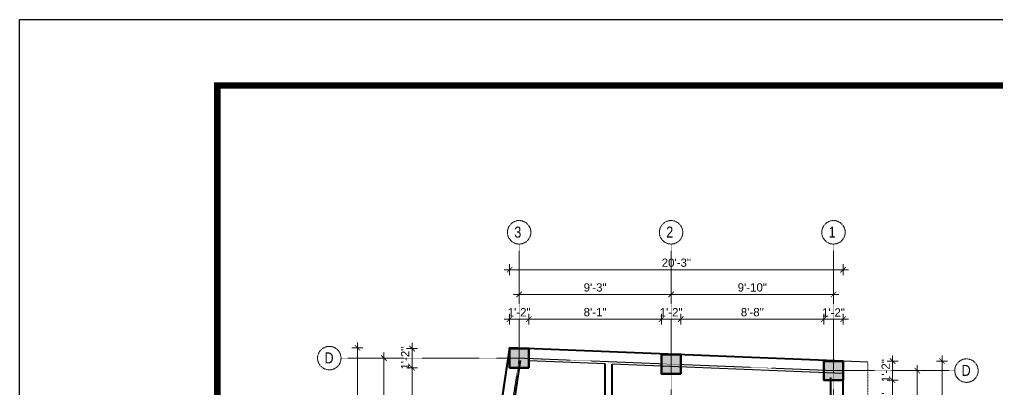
# Model space of a CAD drawing. Header units: inches. Extents: x 135267 to 147066, y -21506 to -19082.
# Drawn here: x 137851 to 138563, y -19398 to -19129 of the extents above; entities that cross this region are included whole.
import ezdxf

# ---------------------------------------------------------------- set-up
doc = ezdxf.new("R2010")
doc.units = ezdxf.units.IN
doc.header["$LTSCALE"] = 0.5
doc.header["$MEASUREMENT"] = 0
doc.header["$PDMODE"] = 66
doc.linetypes.add('CENTER', pattern=[2, 1.25, -0.25, 0.25, -0.25])
doc.linetypes.add('HIDDEN', pattern=[0.375, 0.25, -0.125])
for name, color, linetype, lineweight in [('Annotations-Bold.w', 177, 'Continuous', 13), ('C-COLUMN', 1, 'Continuous', 50), ('DIM 1-100', 4, 'Continuous', 13), ('HACTH', 253, 'Continuous', 9), ('Toilet', 7, 'Continuous', 25), ('wall', 1, 'Continuous', 40)]:
    doc.layers.add(name, color=color, linetype=linetype, lineweight=lineweight)
doc.styles.add('ARAIL', font='ARIALN.TTF')
doc.styles.get("Standard").update_dxf_attribs({"font": 'arial.ttf'})
doc.dimstyles.new('1 by 96', dxfattribs={"dimtxt": 6, "dimasz": 4, "dimexe": 4, "dimexo": 4, "dimgap": 2, "dimtad": 1, "dimdec": 0, "dimzin": 0, "dimdsep": 46, "dimlunit": 4, "dimtxsty": 'Standard', "dimblk": 'ARCHTICK', "dimcen": 0, "dimdle": 4, "dimadec": 0, "dimazin": 0, "dimtfac": 1, "dimtdec": 0, "dimtix": 1, "dimtofl": 0, "dimtmove": 1, "dimatfit": 3, "dimldrblk": 'ARCHTICK', "dimfxl": 4, "dimfxlon": 1, "dimtolj": 1, "dimtzin": 0, "dimlwd": -1, "dimlwe": -1, "dimarcsym": 0})

# ---------------------------------------------------------------- blocks, each defined once
blk = doc.blocks.new('_ArchTick')
at = {"color": 0, "linetype": 'ByBlock', "const_width": 0.15}
blk.add_lwpolyline([(-0.5, -0.5), (0.5, 0.5)], dxfattribs=at)
blk = doc.blocks.new('*D719')
at = {"layer": 'Defpoints', "color": 0, "transparency": 16777216}
for p in [(138137, -19382.06), (138207.96, -19382.06), (138186.35, -19511.12)]:
    blk.add_point(p, dxfattribs=at)
at = {"layer": 'DIM 1-100', "color": 0, "transparency": 16777216}
for p, q in [((138141, -19382.06), (138133, -19382.06)), ((138137, -19515.12), (138137, -19378.06)), ((138141, -19511.12), (138133, -19511.12))]:
    blk.add_line(p, q, dxfattribs=at)
at = {"layer": 'DIM 1-100', "color": 0, "transparency": 16777216, "xscale": 4, "yscale": 4, "zscale": 4}
for p, rotation in [((138137, -19382.06), 90), ((138137, -19511.12), 270)]:
    blk.add_blockref('_ArchTick', p, dxfattribs=dict(at, rotation=rotation))
at = {"layer": 'DIM 1-100', "color": 0, "transparency": 16777216, "insert": (138131.94, -19446.59), "char_height": 6, "attachment_point": 5, "rotation": 90}
blk.add_mtext('\\A1;10\'-9"', dxfattribs=at)
blk = doc.blocks.new('*D720')
at = {"layer": 'Defpoints', "color": 0, "transparency": 16777216}
for p in [(138137, -19368.06), (138207.96, -19368.06), (138207.96, -19382.06)]:
    blk.add_point(p, dxfattribs=at)
at = {"layer": 'DIM 1-100', "color": 0, "transparency": 16777216}
for p, q in [((138141, -19368.06), (138133, -19368.06)), ((138137, -19386.06), (138137, -19364.06)), ((138141, -19382.06), (138133, -19382.06))]:
    blk.add_line(p, q, dxfattribs=at)
at = {"layer": 'DIM 1-100', "color": 0, "transparency": 16777216, "xscale": 4, "yscale": 4, "zscale": 4}
for p, rotation in [((138137, -19368.06), 90), ((138137, -19382.06), 270)]:
    blk.add_blockref('_ArchTick', p, dxfattribs=dict(at, rotation=rotation))
at = {"layer": 'DIM 1-100', "color": 0, "transparency": 16777216, "insert": (138131.99, -19375.06), "char_height": 6, "attachment_point": 5, "rotation": 90}
blk.add_mtext('\\A1;1\'-2"', dxfattribs=at)
blk = doc.blocks.new('*D705')
at = {"layer": 'Defpoints', "color": 0, "transparency": 16777216}
for p in [(138214.96, -19375.06), (138116.53, -19518.12), (138193.35, -19518.12)]:
    blk.add_point(p, dxfattribs=at)
at = {"layer": 'DIM 1-100', "color": 0, "transparency": 16777216}
for p, q in [((138120.53, -19375.06), (138112.53, -19375.06)), ((138116.53, -19371.06), (138116.53, -19522.12)), ((138120.53, -19518.12), (138112.53, -19518.12))]:
    blk.add_line(p, q, dxfattribs=at)
at = {"layer": 'DIM 1-100', "color": 0, "transparency": 16777216, "xscale": 4, "yscale": 4, "zscale": 4}
for p, rotation in [((138116.53, -19375.06), 90), ((138116.53, -19518.12), 270)]:
    blk.add_blockref('_ArchTick', p, dxfattribs=dict(at, rotation=rotation))
at = {"layer": 'DIM 1-100', "color": 0, "transparency": 16777216, "insert": (138111.52, -19446.59), "char_height": 6, "attachment_point": 5, "rotation": 90}
blk.add_mtext('\\A1;11\'-11"', dxfattribs=at)
blk = doc.blocks.new('*D708')
at = {"layer": 'Defpoints', "color": 0, "transparency": 16777216}
for p in [(138097.28, -19367.59), (138208.02, -19367.59), (138149.49, -19769.27)]:
    blk.add_point(p, dxfattribs=at)
at = {"layer": 'DIM 1-100', "color": 0, "transparency": 16777216}
for p, q in [((138101.28, -19367.59), (138093.28, -19367.59)), ((138097.28, -19773.27), (138097.28, -19363.59)), ((138101.28, -19769.27), (138093.28, -19769.27))]:
    blk.add_line(p, q, dxfattribs=at)
at = {"layer": 'DIM 1-100', "color": 0, "transparency": 16777216, "xscale": 4, "yscale": 4, "zscale": 4}
for p, rotation in [((138097.28, -19367.59), 90), ((138097.28, -19769.27), 270)]:
    blk.add_blockref('_ArchTick', p, dxfattribs=dict(at, rotation=rotation))
at = {"layer": 'DIM 1-100', "color": 0, "transparency": 16777216, "insert": (138092.22, -19568.43), "char_height": 6, "attachment_point": 5, "rotation": 90}
blk.add_mtext('\\A1;33\'-6"', dxfattribs=at)
blk = doc.blocks.new('*D709')
at = {"layer": 'Defpoints', "color": 0, "transparency": 16777216}
for p in [(138221.96, -19346.72), (138207.96, -19368.06), (138221.96, -19368.06)]:
    blk.add_point(p, dxfattribs=at)
at = {"layer": 'DIM 1-100', "color": 0, "transparency": 16777216}
for p, q in [((138203.96, -19346.72), (138225.96, -19346.72)), ((138207.96, -19350.72), (138207.96, -19342.72)), ((138221.96, -19350.72), (138221.96, -19342.72))]:
    blk.add_line(p, q, dxfattribs=at)
at = {"layer": 'DIM 1-100', "color": 0, "transparency": 16777216, "xscale": 4, "yscale": 4, "zscale": 4, "rotation": 180}
blk.add_blockref('_ArchTick', (138207.96, -19346.72), dxfattribs=at)
at = {"layer": 'DIM 1-100', "color": 0, "transparency": 16777216, "xscale": 4, "yscale": 4, "zscale": 4}
blk.add_blockref('_ArchTick', (138221.96, -19346.72), dxfattribs=at)
at = {"layer": 'DIM 1-100', "color": 0, "transparency": 16777216, "insert": (138214.96, -19341.71), "char_height": 6, "attachment_point": 5}
blk.add_mtext('\\A1;1\'-2"', dxfattribs=at)
blk = doc.blocks.new('*D710')
at = {"layer": 'Defpoints', "color": 0, "transparency": 16777216}
for p in [(138318.56, -19346.72), (138221.96, -19368.06), (138318.56, -19372.5)]:
    blk.add_point(p, dxfattribs=at)
at = {"layer": 'DIM 1-100', "color": 0, "transparency": 16777216}
for p, q in [((138217.96, -19346.72), (138322.56, -19346.72)), ((138221.96, -19350.72), (138221.96, -19342.72)), ((138318.56, -19350.72), (138318.56, -19342.72))]:
    blk.add_line(p, q, dxfattribs=at)
at = {"layer": 'DIM 1-100', "color": 0, "transparency": 16777216, "xscale": 4, "yscale": 4, "zscale": 4, "rotation": 180}
blk.add_blockref('_ArchTick', (138221.96, -19346.72), dxfattribs=at)
at = {"layer": 'DIM 1-100', "color": 0, "transparency": 16777216, "xscale": 4, "yscale": 4, "zscale": 4}
blk.add_blockref('_ArchTick', (138318.56, -19346.72), dxfattribs=at)
at = {"layer": 'DIM 1-100', "color": 0, "transparency": 16777216, "insert": (138270.26, -19341.66), "char_height": 6, "attachment_point": 5}
blk.add_mtext('\\A1;8\'-1"', dxfattribs=at)
blk = doc.blocks.new('*D711')
at = {"layer": 'Defpoints', "color": 0, "transparency": 16777216}
for p in [(138332.56, -19346.72), (138318.56, -19372.5), (138332.56, -19372.5)]:
    blk.add_point(p, dxfattribs=at)
at = {"layer": 'DIM 1-100', "color": 0, "transparency": 16777216}
for p, q in [((138314.56, -19346.72), (138336.56, -19346.72)), ((138318.56, -19350.72), (138318.56, -19342.72)), ((138332.56, -19350.72), (138332.56, -19342.72))]:
    blk.add_line(p, q, dxfattribs=at)
at = {"layer": 'DIM 1-100', "color": 0, "transparency": 16777216, "xscale": 4, "yscale": 4, "zscale": 4, "rotation": 180}
blk.add_blockref('_ArchTick', (138318.56, -19346.72), dxfattribs=at)
at = {"layer": 'DIM 1-100', "color": 0, "transparency": 16777216, "xscale": 4, "yscale": 4, "zscale": 4}
blk.add_blockref('_ArchTick', (138332.56, -19346.72), dxfattribs=at)
at = {"layer": 'DIM 1-100', "color": 0, "transparency": 16777216, "insert": (138325.56, -19341.71), "char_height": 6, "attachment_point": 5}
blk.add_mtext('\\A1;1\'-2"', dxfattribs=at)
blk = doc.blocks.new('*D712')
at = {"layer": 'Defpoints', "color": 0, "transparency": 16777216}
for p in [(138436.79, -19346.72), (138332.56, -19372.5), (138436.79, -19377.17)]:
    blk.add_point(p, dxfattribs=at)
at = {"layer": 'DIM 1-100', "color": 0, "transparency": 16777216}
for p, q in [((138328.56, -19346.72), (138440.79, -19346.72)), ((138332.56, -19350.72), (138332.56, -19342.72)), ((138436.79, -19350.72), (138436.79, -19342.72))]:
    blk.add_line(p, q, dxfattribs=at)
at = {"layer": 'DIM 1-100', "color": 0, "transparency": 16777216, "xscale": 4, "yscale": 4, "zscale": 4, "rotation": 180}
blk.add_blockref('_ArchTick', (138332.56, -19346.72), dxfattribs=at)
at = {"layer": 'DIM 1-100', "color": 0, "transparency": 16777216, "xscale": 4, "yscale": 4, "zscale": 4}
blk.add_blockref('_ArchTick', (138436.79, -19346.72), dxfattribs=at)
at = {"layer": 'DIM 1-100', "color": 0, "transparency": 16777216, "insert": (138384.67, -19341.66), "char_height": 6, "attachment_point": 5}
blk.add_mtext('\\A1;8\'-8"', dxfattribs=at)
blk = doc.blocks.new('*D713')
at = {"layer": 'Defpoints', "color": 0, "transparency": 16777216}
for p in [(138450.79, -19346.72), (138436.79, -19377.17), (138450.79, -19377.17)]:
    blk.add_point(p, dxfattribs=at)
at = {"layer": 'DIM 1-100', "color": 0, "transparency": 16777216}
for p, q in [((138432.79, -19346.72), (138454.79, -19346.72)), ((138436.79, -19350.72), (138436.79, -19342.72)), ((138450.79, -19350.72), (138450.79, -19342.72))]:
    blk.add_line(p, q, dxfattribs=at)
at = {"layer": 'DIM 1-100', "color": 0, "transparency": 16777216, "xscale": 4, "yscale": 4, "zscale": 4, "rotation": 180}
blk.add_blockref('_ArchTick', (138436.79, -19346.72), dxfattribs=at)
at = {"layer": 'DIM 1-100', "color": 0, "transparency": 16777216, "xscale": 4, "yscale": 4, "zscale": 4}
blk.add_blockref('_ArchTick', (138450.79, -19346.72), dxfattribs=at)
at = {"layer": 'DIM 1-100', "color": 0, "transparency": 16777216, "insert": (138443.79, -19341.84), "char_height": 6, "attachment_point": 5}
blk.add_mtext('\\A1;1\'-2"', dxfattribs=at)
blk = doc.blocks.new('*D721')
at = {"layer": 'Defpoints', "color": 0, "transparency": 16777216}
for p in [(138450.79, -19377.17), (138450.79, -19391.17), (138486.79, -19391.17)]:
    blk.add_point(p, dxfattribs=at)
at = {"layer": 'DIM 1-100', "color": 0, "transparency": 16777216}
for p, q in [((138482.79, -19377.17), (138490.79, -19377.17)), ((138486.79, -19373.17), (138486.79, -19395.17)), ((138482.79, -19391.17), (138490.79, -19391.17))]:
    blk.add_line(p, q, dxfattribs=at)
at = {"layer": 'DIM 1-100', "color": 0, "transparency": 16777216, "xscale": 4, "yscale": 4, "zscale": 4}
for p, rotation in [((138486.79, -19377.17), 90), ((138486.79, -19391.17), 270)]:
    blk.add_blockref('_ArchTick', p, dxfattribs=dict(at, rotation=rotation))
at = {"layer": 'DIM 1-100', "color": 0, "transparency": 16777216, "insert": (138481.77, -19384.17), "char_height": 6, "attachment_point": 5, "rotation": 90}
blk.add_mtext('\\A1;1\'-2"', dxfattribs=at)
blk = doc.blocks.new('*D722')
at = {"layer": 'Defpoints', "color": 0, "transparency": 16777216}
for p in [(138450.79, -19391.17), (138450.79, -19415.14), (138486.79, -19415.14)]:
    blk.add_point(p, dxfattribs=at)
at = {"layer": 'DIM 1-100', "color": 0, "transparency": 16777216}
for p, q in [((138482.79, -19391.17), (138490.79, -19391.17)), ((138486.79, -19387.17), (138486.79, -19419.14)), ((138482.79, -19415.14), (138490.79, -19415.14))]:
    blk.add_line(p, q, dxfattribs=at)
at = {"layer": 'DIM 1-100', "color": 0, "transparency": 16777216, "xscale": 4, "yscale": 4, "zscale": 4}
for p, rotation in [((138486.79, -19391.17), 90), ((138486.79, -19415.14), 270)]:
    blk.add_blockref('_ArchTick', p, dxfattribs=dict(at, rotation=rotation))
at = {"layer": 'DIM 1-100', "color": 0, "transparency": 16777216, "insert": (138481.77, -19403.15), "char_height": 6, "attachment_point": 5, "rotation": 90}
blk.add_mtext("\\A1;2'", dxfattribs=at)
blk = doc.blocks.new('*D734')
at = {"layer": 'Defpoints', "color": 0, "transparency": 16777216}
for p in [(138450.79, -19384.17), (138504.79, -19384.17), (138450.79, -19518.12)]:
    blk.add_point(p, dxfattribs=at)
at = {"layer": 'DIM 1-100', "color": 0, "transparency": 16777216}
for p, q in [((138500.79, -19384.17), (138508.79, -19384.17)), ((138504.79, -19522.12), (138504.79, -19380.17)), ((138500.79, -19518.12), (138508.79, -19518.12))]:
    blk.add_line(p, q, dxfattribs=at)
at = {"layer": 'DIM 1-100', "color": 0, "transparency": 16777216, "xscale": 4, "yscale": 4, "zscale": 4}
for p, rotation in [((138504.79, -19384.17), 90), ((138504.79, -19518.12), 270)]:
    blk.add_blockref('_ArchTick', p, dxfattribs=dict(at, rotation=rotation))
at = {"layer": 'DIM 1-100', "color": 0, "transparency": 16777216, "insert": (138499.77, -19451.14), "char_height": 6, "attachment_point": 5, "rotation": 90}
blk.add_mtext('\\A1;11\'-2"', dxfattribs=at)
blk = doc.blocks.new('*D655')
at = {"layer": 'Defpoints', "color": 0, "transparency": 16777216}
for p in [(138450.79, -19377.17), (138450.79, -19769.27), (138522.79, -19769.27)]:
    blk.add_point(p, dxfattribs=at)
at = {"layer": 'DIM 1-100', "color": 0, "transparency": 16777216}
for p, q in [((138518.79, -19377.17), (138526.79, -19377.17)), ((138522.79, -19373.17), (138522.79, -19773.27)), ((138518.79, -19769.27), (138526.79, -19769.27))]:
    blk.add_line(p, q, dxfattribs=at)
at = {"layer": 'DIM 1-100', "color": 0, "transparency": 16777216, "xscale": 4, "yscale": 4, "zscale": 4}
for p, rotation in [((138522.79, -19377.17), 90), ((138522.79, -19769.27), 270)]:
    blk.add_blockref('_ArchTick', p, dxfattribs=dict(at, rotation=rotation))
at = {"layer": 'DIM 1-100', "color": 0, "transparency": 16777216, "insert": (138517.72, -19573.22), "char_height": 6, "attachment_point": 5, "rotation": 90}
blk.add_mtext('\\A1;32\'-8"', dxfattribs=at)
blk = doc.blocks.new('*D735')
at = {"layer": 'Defpoints', "color": 0, "transparency": 16777216}
for p in [(138325.56, -19328.72), (138214.96, -19368.06), (138325.56, -19372.23)]:
    blk.add_point(p, dxfattribs=at)
at = {"layer": 'DIM 1-100', "color": 0, "transparency": 16777216}
for p, q in [((138214.96, -19332.72), (138214.96, -19324.72)), ((138325.56, -19332.72), (138325.56, -19324.72)), ((138210.96, -19328.72), (138329.56, -19328.72))]:
    blk.add_line(p, q, dxfattribs=at)
at = {"layer": 'DIM 1-100', "color": 0, "transparency": 16777216, "xscale": 4, "yscale": 4, "zscale": 4, "rotation": 180}
blk.add_blockref('_ArchTick', (138214.96, -19328.72), dxfattribs=at)
at = {"layer": 'DIM 1-100', "color": 0, "transparency": 16777216, "xscale": 4, "yscale": 4, "zscale": 4}
blk.add_blockref('_ArchTick', (138325.56, -19328.72), dxfattribs=at)
at = {"layer": 'DIM 1-100', "color": 0, "transparency": 16777216, "insert": (138270.26, -19323.66), "char_height": 6, "attachment_point": 5}
blk.add_mtext('\\A1;9\'-3"', dxfattribs=at)
blk = doc.blocks.new('*D736')
at = {"layer": 'Defpoints', "color": 0, "transparency": 16777216}
for p in [(138443.79, -19328.72), (138325.56, -19372.23), (138443.79, -19376.89)]:
    blk.add_point(p, dxfattribs=at)
at = {"layer": 'DIM 1-100', "color": 0, "transparency": 16777216}
for p, q in [((138325.56, -19332.72), (138325.56, -19324.72)), ((138443.79, -19332.72), (138443.79, -19324.72)), ((138321.56, -19328.72), (138447.79, -19328.72))]:
    blk.add_line(p, q, dxfattribs=at)
at = {"layer": 'DIM 1-100', "color": 0, "transparency": 16777216, "xscale": 4, "yscale": 4, "zscale": 4, "rotation": 180}
blk.add_blockref('_ArchTick', (138325.56, -19328.72), dxfattribs=at)
at = {"layer": 'DIM 1-100', "color": 0, "transparency": 16777216, "xscale": 4, "yscale": 4, "zscale": 4}
blk.add_blockref('_ArchTick', (138443.79, -19328.72), dxfattribs=at)
at = {"layer": 'DIM 1-100', "color": 0, "transparency": 16777216, "insert": (138384.67, -19323.66), "char_height": 6, "attachment_point": 5}
blk.add_mtext('\\A1;9\'-10"', dxfattribs=at)
blk = doc.blocks.new('*D744')
at = {"layer": 'Defpoints', "color": 0, "transparency": 16777216}
for p in [(138208.02, -19310.72), (138208.02, -19367.59), (138450.79, -19377.17)]:
    blk.add_point(p, dxfattribs=at)
at = {"layer": 'DIM 1-100', "color": 0, "transparency": 16777216}
for p, q in [((138454.79, -19310.72), (138204.02, -19310.72)), ((138208.02, -19314.72), (138208.02, -19306.72)), ((138450.79, -19314.72), (138450.79, -19306.72))]:
    blk.add_line(p, q, dxfattribs=at)
at = {"layer": 'DIM 1-100', "color": 0, "transparency": 16777216, "xscale": 4, "yscale": 4, "zscale": 4, "rotation": 180}
blk.add_blockref('_ArchTick', (138208.02, -19310.72), dxfattribs=at)
at = {"layer": 'DIM 1-100', "color": 0, "transparency": 16777216, "xscale": 4, "yscale": 4, "zscale": 4}
blk.add_blockref('_ArchTick', (138450.79, -19310.72), dxfattribs=at)
at = {"layer": 'DIM 1-100', "color": 0, "transparency": 16777216, "insert": (138329.4, -19305.66), "char_height": 6, "attachment_point": 5}
blk.add_mtext('\\A1;20\'-3"', dxfattribs=at)

msp = doc.modelspace()

# ---------------------------------------------------------------- hatches: boundary and pattern name
at = {"layer": 'C-COLUMN'}
h = msp.add_hatch(color=256, dxfattribs=at)
h.dxf.hatch_style = 1
h.paths.add_polyline_path([(138207.96, -19368.06), (138207.96, -19382.06), (138221.96, -19382.06), (138221.96, -19368.06)])
h = msp.add_hatch(color=256, dxfattribs=at)
h.dxf.hatch_style = 1
h.paths.add_polyline_path([(138318.56, -19372.5), (138318.56, -19386.5), (138332.56, -19386.5), (138332.56, -19372.5)])
h = msp.add_hatch(color=256, dxfattribs=at)
h.dxf.hatch_style = 1
h.paths.add_polyline_path([(138436.79, -19377.17), (138436.79, -19391.17), (138450.79, -19391.17), (138450.79, -19377.17)])

# ---------------------------------------------------------------- linework, layer by layer
msp.add_lwpolyline([(137851.27, -21373.73), (137851.27, -19128.69), (141026.08, -19128.69), (141026.08, -21373.73)], close=True)
at = {"const_width": 4.8}
msp.add_lwpolyline([(140978.08, -21325.73), (140978.08, -19176.69), (137995.27, -19176.69), (137995.27, -21325.73)], close=True, dxfattribs=at)
at = {"layer": 'Annotations-Bold.w', "linetype": 'CENTER', "ltscale": 0.3}
for p, q in [((138325.56, -19292.05), (138325.56, -19852.27)), ((138443.79, -19292.05), (138443.79, -19852.27))]:
    msp.add_line(p, q, dxfattribs=at)
for points in [[(138214.96, -19292.05), (138214.96, -19375.06), (138193.35, -19518.12), (138175.61, -19635.62), (138156.49, -19762.27), (138156.49, -19852.27)], [(138085.31, -19375.06), (138214.96, -19375.06), (138443.79, -19384.17), (138532.06, -19384.17)]]:
    msp.add_lwpolyline(points, dxfattribs=at)
at = {"layer": 'Annotations-Bold.w', "linetype": 'CENTER', "ltscale": 1.5}
for centre in [(138214.96, -19283.52), (138325.56, -19283.52), (138443.79, -19283.52), (138076.77, -19375.06), (138540.59, -19384.17)]:
    msp.add_circle(centre, 8.53, dxfattribs=at)
at = {"layer": 'C-COLUMN'}
for points in [[(138221.96, -19382.06), (138221.96, -19368.06), (138207.96, -19368.06), (138207.96, -19382.06)], [(138332.56, -19386.5), (138332.56, -19372.5), (138318.56, -19372.5), (138318.56, -19386.5)], [(138450.79, -19391.17), (138450.79, -19377.17), (138436.79, -19377.17), (138436.79, -19391.17)]]:
    msp.add_lwpolyline(points, close=True, dxfattribs=at)
at = {"layer": 'Defpoints'}
msp.add_lwpolyline([(138208.02, -19367.59), (138450.79, -19377.17), (138450.79, -19769.27), (138147.39, -19769.16), (138208.02, -19367.59)], dxfattribs=at)
at = {"layer": 'HACTH', "linetype": 'HIDDEN', "ltscale": 0.3}
for p, q in [((138450.79, -19377.17), (138468.79, -19377.87)), ((138468.79, -19386.88), (138468.79, -19377.87)), ((138468.79, -19516.12), (138468.79, -19386.88))]:
    msp.add_line(p, q, dxfattribs=at)
msp.add_lwpolyline([(138468.79, -19377.87), (138450.79, -19377.17)], dxfattribs=at)
at = {"layer": 'Toilet'}
for p, q in [((138450.79, -19377.17), (138208.02, -19367.59)), ((138450.79, -19377.17), (138208.02, -19367.59)), ((138277.56, -19379.34), (138221.96, -19377.15)), ((138450.79, -19386.17), (138282.56, -19379.54))]:
    msp.add_line(p, q, dxfattribs=at)
at = {"layer": 'wall'}
for p, q in [((138208.02, -19367.59), (138194.58, -19456.58)), ((138208.02, -19367.59), (138194.58, -19456.58)), ((138277.56, -19470.12), (138277.56, -19379.34)), ((138282.56, -19465.12), (138282.56, -19379.54))]:
    msp.add_line(p, q, dxfattribs=at)
for points in [[(138450.79, -19415.14), (138450.79, -19377.17), (138208.02, -19367.59), (138194.58, -19456.58)], [(138215.72, -19376.9), (138204.44, -19451.58)], [(138441.79, -19415.14), (138441.79, -19389.17)]]:
    msp.add_lwpolyline(points, dxfattribs=at)

# ---------------------------------------------------------------- texts
at = {"layer": 'Annotations-Bold.w', "linetype": 'CENTER', "ltscale": 1.5, "char_height": 8, "attachment_point": 1, "style": 'ARAIL'}
for s, insert in [('3', (138211.42, -19279.38)), ('2', (138322.02, -19279.38)), ('1', (138440.25, -19279.38)), ('D', (138073.24, -19370.92)), ('D', (138537.05, -19380.03))]:
    msp.add_mtext_dynamic_manual_height_columns(s, width=6.5393, gutter_width=100, heights=[0], dxfattribs=dict(at, insert=insert))

# ---------------------------------------------------------------- dimensions: what is measured, and where the dimension line sits
at = {"layer": 'DIM 1-100'}
for base, p1, p2, angle, picture, middle in [((138208.02, -19310.72), (138450.79, -19377.17), (138208.02, -19367.59), 180, '*D744', (138329.4, -19305.66)), ((138325.56, -19328.72), (138214.96, -19368.06), (138325.56, -19372.23), 180, '*D735', (138270.26, -19323.66)), ((138443.79, -19328.72), (138325.56, -19372.23), (138443.79, -19376.89), 180, '*D736', (138384.67, -19323.66)), ((138318.56, -19346.72), (138221.96, -19368.06), (138318.56, -19372.5), 180, '*D710', (138270.26, -19341.66)), ((138436.79, -19346.72), (138332.56, -19372.5), (138436.79, -19377.17), 180, '*D712', (138384.67, -19341.66)), ((138097.28, -19367.59), (138149.49, -19769.27), (138208.02, -19367.59), 90, '*D708', (138092.22, -19568.43)), ((138116.53, -19518.12), (138214.96, -19375.06), (138193.35, -19518.12), 90, '*D705', (138111.52, -19446.59)), ((138522.79, -19769.27), (138450.79, -19377.17), (138450.79, -19769.27), 90, '*D655', (138517.72, -19573.22)), ((138137, -19382.06), (138186.35, -19511.12), (138207.96, -19382.06), 90, '*D719', (138131.94, -19446.59)), ((138504.79, -19384.17), (138450.79, -19518.12), (138450.79, -19384.17), 90, '*D734', (138499.77, -19451.14)), ((138486.79, -19415.14), (138450.79, -19391.17), (138450.79, -19415.14), 90, '*D722', (138481.77, -19403.15))]:
    dim = msp.add_linear_dim(base=base, p1=p1, p2=p2, angle=angle, dimstyle='1 by 96', dxfattribs=at)
    dim.commit()
    dim.dimension.update_dxf_attribs({"geometry": picture, "text_midpoint": middle})
for base, p1, p2, angle, picture, middle in [((138221.96, -19346.72), (138207.96, -19368.06), (138221.96, -19368.06), 180, '*D709', (138214.96, -19346.72)), ((138332.56, -19346.72), (138318.56, -19372.5), (138332.56, -19372.5), 180, '*D711', (138325.56, -19346.72)), ((138450.79, -19346.72), (138436.79, -19377.17), (138450.79, -19377.17), 180, '*D713', (138443.79, -19346.85)), ((138137, -19368.06), (138207.96, -19382.06), (138207.96, -19368.06), 90, '*D720', (138137, -19375.06)), ((138486.79, -19391.17), (138450.79, -19377.17), (138450.79, -19391.17), 90, '*D721', (138486.79, -19384.17))]:
    dim = msp.add_linear_dim(base=base, p1=p1, p2=p2, angle=angle, dimstyle='1 by 96', dxfattribs=at)
    dim.commit()
    dim.dimension.update_dxf_attribs({"geometry": picture, "text_midpoint": middle, "dimtype": 160})

doc.saveas('drawing.dxf')
